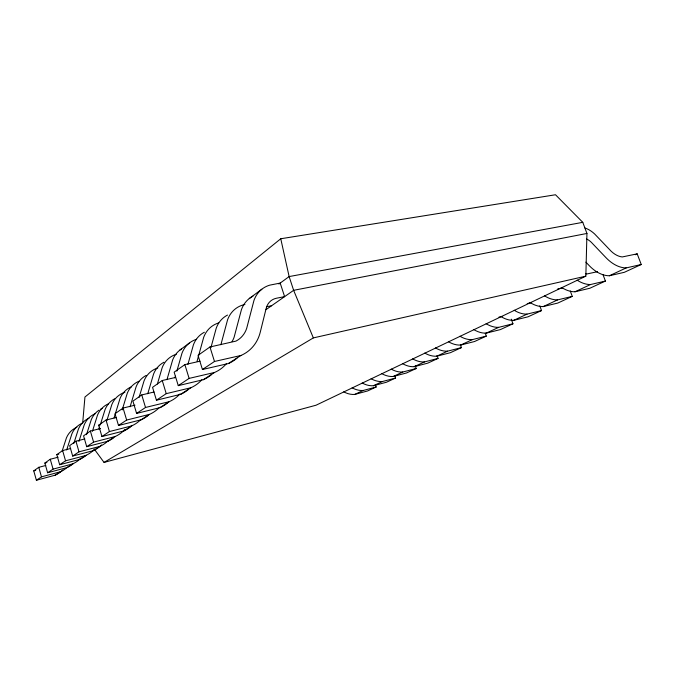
<?xml version="1.0" encoding="UTF-8"?>
<svg xmlns="http://www.w3.org/2000/svg" width="675" height="675" viewBox="0 0 675 675"><rect width="100%" height="100%" fill="white"/><g stroke="black" fill="none" stroke-linecap="round" stroke-linejoin="round"><path stroke-width="1.01" d="M94.154 448.934L104.043 462.417L316.035 405.219L585.841 276.168L586.946 233.457L582.77 222.337L555.5 194.754L280.758 238.756L84.94 397.018L82.662 423.2M220.885 344.731L227.576 319.79A31.269 26.688 56 0 1 243.017 304.948L244.932 304.484M210.921 347.642L216.27 328.075A30.569 26.325 55.8 0 1 227.5 315.073M197.075 361.209L203.698 337.281A29.801 25.912 55.7 0 1 218.717 322.912M187.928 364.365L193.43 344.798A29.168 25.566 55.6 0 1 204.365 332.235M176.858 371.14L181.997 353.177A28.46 25.161 55.4 0 1 196.594 339.272M166.961 379.671L172.623 360.045A27.877 24.832 55.2 0 1 181.516 348.916M157.385 384.016L162.169 367.698A27.236 24.443 55 0 1 176.369 354.223M147.749 393.744L153.588 373.984A26.705 24.123 54.8 0 1 163.957 362.222M139.075 397.44L143.994 381.012A26.114 23.76 54.6 0 1 157.807 367.942M130.072 406.814L136.105 386.792A25.625 23.456 54.4 0 1 146.197 375.393M122.2 409.868L127.271 393.263A25.076 23.102 54.1 0 1 138.932 381.24M114.075 417.876L119.99 398.596A24.629 22.807 53.9 0 1 131.515 386.741M106.853 420.618L111.831 404.57A24.123 22.477 53.5 0 1 124.917 392.259M98.989 429.098L99.605 427.089M100.524 424.086L105.097 409.506A23.709 22.191 53.2 0 1 114.674 398.782M92.399 431.342L97.529 415.049A23.245 21.87 52.8 0 1 108.599 403.718M86.493 434.708L91.277 419.622A22.857 21.608 52.4 0 1 99.098 410.113M78.907 441.501L84.248 424.777A22.418 21.296 51.8 0 1 95.04 413.767M73.803 443.424L78.435 429.03A22.064 21.043 51.3 0 1 89.1 418.163M66.673 449.938L71.888 433.831A21.659 20.748 50.6 0 1 82.401 423.124M174.901 377.865L175.441 376.177M62.218 450.79L66.462 437.805A21.322 20.503 49.9 0 1 76.857 427.233M179.854 350.097L189.312 343.077M249.235 298.569L261.832 289.221M278.91 284.023L289.128 276.573L582.77 222.337M73.44 463.48A29.143 28.19 36.8 0 1 66.884 467.615A28.612 27.759 34.2 0 1 60.446 471.766L55.114 475.2L36.391 480.246L33.75 470.855L38.779 467.319L45.807 465.472M80.688 458.418A29.624 28.561 38.7 0 1 72.605 463.928L66.884 467.615L47.613 472.762L44.862 463.042L50.262 459.245L58.092 457.211M86.265 455.22A30.198 29.008 40.6 0 1 79.523 459.472L59.67 464.721L56.801 454.646L62.615 450.562L70.681 448.487M84.839 438.936L75.938 441.188L69.66 445.61L72.672 456.055L93.133 450.706L99.773 446.42A31.902 30.274 44.5 0 0 108.329 440.589M100.567 428.498L90.366 431.047L83.565 435.831L86.712 446.69L107.831 441.231A32.577 30.763 45.6 0 0 113.324 438.041M140.628 419.749A34.577 32.147 48 0 1 131.557 425.942L123.753 430.971L101.942 436.539L98.634 425.233L106.026 420.044L116.066 417.563M134.983 405.169L123.086 408.046L115.028 413.716L118.505 425.486L141.058 419.825A35.378 32.687 48.7 0 0 148.635 415.041M154.06 392.006L141.75 394.926L132.924 401.127L136.595 413.421L159.924 407.666A36.982 33.725 49.8 0 0 167.746 402.73M175.466 377.452L162.245 380.514L152.542 387.34L156.431 400.199L180.588 394.352A38.728 34.813 50.7 0 0 188.662 389.264M200.028 361.201L184.866 364.61L174.142 372.153L178.268 385.636L203.318 379.704A40.652 35.961 51.5 0 0 211.655 374.456M228.428 363.53L240.924 355.472A43.841 37.733 52.5 0 0 260.246 332.235L266.161 308.382A18.233 15.23 56.2 0 1 276.488 298.223L284.614 296.62L280.192 283.087L269.831 285.128A32.898 27.489 56.2 0 0 253.952 300.476L246.67 328.413A28.654 24.663 52.5 0 1 235.938 341.111L209.95 346.975L198.037 355.354L202.441 369.512L228.428 363.53A42.778 37.159 52.2 0 0 237.043 358.096M266.026 309.623L293.633 290.317L586.946 233.457M36.391 480.246L41.479 476.862L60.446 471.766M47.613 472.762L53.072 469.125L72.605 463.928M59.67 464.721L65.551 460.806L85.683 455.507A30.712 29.396 42 0 0 93.994 449.837M72.672 456.055L79.017 451.828L99.773 446.42M86.712 446.69L93.589 442.108L115.02 436.598A33.185 31.185 46.5 0 0 124.807 429.562M101.942 436.539L109.409 431.553L131.557 425.942M118.505 425.486L126.655 420.052L149.555 414.349A36.104 33.159 49.2 0 0 158.903 407.953M136.595 413.421L145.522 407.472L169.222 401.676A37.766 34.223 50.3 0 0 179.938 393.938M156.431 400.199L166.244 393.652L190.806 387.771A39.589 35.336 51.1 0 0 201.859 379.772M178.268 385.636L189.118 378.397L214.582 372.448A41.605 36.509 51.8 0 0 226.538 363.547M202.441 369.512L214.49 361.479L240.924 355.472M79.523 459.472L85.683 455.507M107.831 441.231L115.02 436.598M141.058 419.825L149.555 414.349M159.924 407.666L169.222 401.676M180.588 394.352L190.806 387.771M203.318 379.704L214.582 372.448M104.043 462.417L313.343 337.905L585.841 276.168M635.318 254.737L637.183 253.842L641.25 264.499L624.35 272.303L609.356 275.763A32.737 21.853 61.8 0 1 589.385 265.781L585.875 262.119M343.769 391.829A23.355 19.128 63 0 0 354.738 394.428L363.218 390.471L376.169 386.994L375.519 385.071M362.213 383.003A24.047 19.423 62.8 0 0 373.402 385.729L382.396 381.535L395.567 378.034L394.9 376.051M381.788 373.629A24.781 19.718 62.7 0 0 393.213 376.49L402.773 372.035L416.163 368.516L415.226 365.791M402.612 363.673A25.557 20.014 62.6 0 0 414.273 366.677L424.448 361.935L438.058 358.391L437.088 355.59M424.794 353.059A26.384 20.317 62.4 0 0 436.7 356.223L447.55 351.169L461.388 347.617L460.375 344.723M448.47 341.727A27.262 20.604 62.3 0 0 460.637 345.068L472.238 339.66L486.295 336.108L485.241 333.121M473.816 329.602A28.207 20.891 62.2 0 0 486.236 333.138L498.665 327.35L512.949 323.789L511.287 319.165M500.993 316.592A29.219 21.161 62.1 0 0 513.692 320.347L527.04 314.12L541.527 310.576L539.789 305.8M530.221 302.602A30.308 21.414 62 0 0 543.189 306.593L557.567 299.894L572.265 296.376L570.274 290.976M561.743 287.525A31.48 21.651 61.9 0 0 574.99 291.777L590.515 284.538L605.408 281.062L602.961 274.531M609.356 275.763L626.172 267.924L641.25 264.499M376.169 386.994L367.588 390.96L354.738 394.428M395.567 378.034L386.471 382.236L373.402 385.729M416.163 368.516L406.502 372.98L393.213 376.49M438.058 358.391L427.781 363.142L414.273 366.677M461.388 347.617L450.436 352.679L436.7 356.223M486.295 336.108L474.593 341.508L460.637 345.068M512.949 323.789L500.42 329.577L486.236 333.138M541.527 310.576L528.086 316.794L513.692 320.347M572.265 296.376L557.795 303.058L543.189 306.593M605.408 281.062L589.798 288.276L574.99 291.777M33.75 470.855L35.733 470.332M44.862 463.042L46.896 462.51M56.801 454.646L58.784 454.132M98.634 425.233L100.609 424.744M498.943 317.132L501.862 316.423M527.209 303.59L531.149 302.653M557.609 289.018L562.612 287.862M597.502 271.713L586.828 273.974A20.95 14.217 61.8 0 1 585.748 273.831M637.183 253.842L622.266 256.947A21.811 14.335 61.7 0 1 611.221 251.294L594.582 233.921A26.663 18.039 61.8 0 0 584.989 228.015M266.617 306.72L271.612 305.716M313.343 337.905L293.633 290.317L289.128 276.573L280.758 238.756M209.95 346.975L214.49 361.479M184.866 364.61L189.118 378.397M162.245 380.514L166.244 393.652M141.75 394.926L145.522 407.472M123.086 408.046L126.655 420.052M106.026 420.044L109.409 431.553M90.366 431.047L93.589 442.108M75.938 441.188L79.017 451.828M62.615 450.562L65.551 460.806M50.262 459.245L53.072 469.125M38.779 467.319L41.479 476.862M498.665 327.35A28.662 21.018 62.2 0 1 486.118 323.713M472.238 339.66A27.692 20.739 62.3 0 1 459.953 336.234M132.182 425.368A33.919 31.7 47.3 0 1 123.753 430.971M527.04 314.12A29.708 21.279 62 0 1 514.215 310.264M447.55 351.169A26.781 20.452 62.4 0 1 435.527 347.92M557.567 299.894A30.839 21.524 61.9 0 1 544.472 295.793M101.571 444.943A31.337 29.86 43.5 0 1 93.133 450.706M424.448 361.935A25.928 20.157 62.5 0 1 412.67 358.855M100.617 409.21A22.857 21.608 52.4 0 1 102.22 408.442M402.773 372.035A25.127 19.853 62.6 0 1 391.238 369.115M363.218 390.471A23.667 19.263 62.9 0 1 352.148 387.821M382.396 381.535A24.376 19.558 62.8 0 1 371.107 378.751M590.515 284.538A32.046 21.743 61.8 0 1 577.133 280.159M626.172 267.924A33.362 21.929 61.7 0 1 605.99 257.673L591.713 242.713A14.782 9.998 61.8 0 0 586.474 238.975M252.973 296.173A32.122 27.118 56.1 0 0 241.439 309.639L234.174 337.019A27.962 24.283 52.2 0 1 232.031 341.634M62.885 469.91A28.173 27.405 31.7 0 1 55.114 475.2"/></g></svg>
